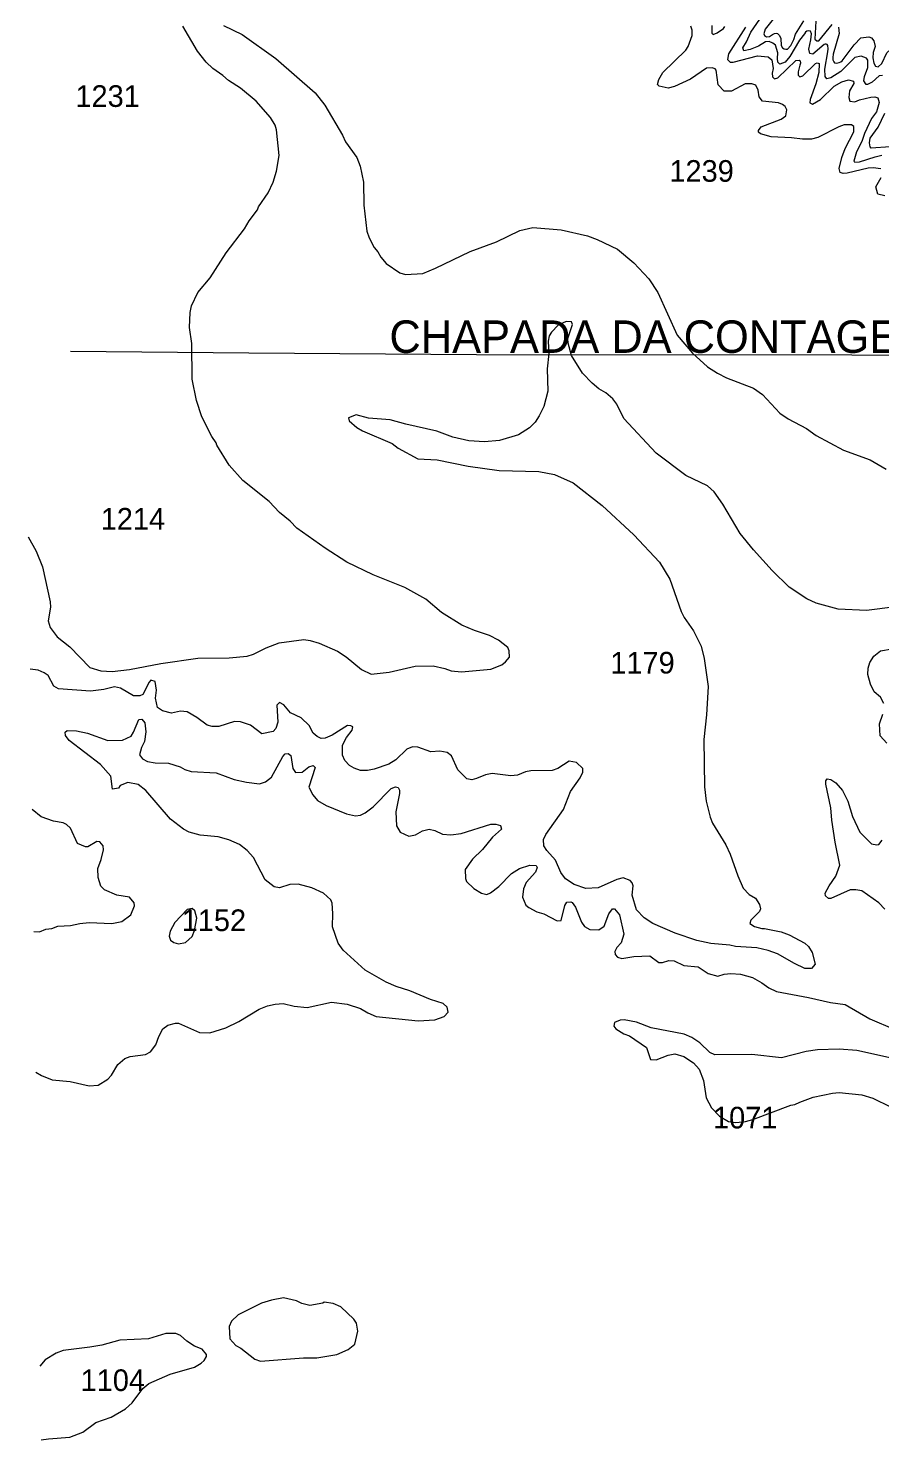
# Model space of a CAD drawing. Header units: kilometres. Extents: x 178.1 to 232.4, y 8228.7 to 8284.8.
# Drawn here: x 178.31 to 184.61, y 8263.21 to 8273.65 of the extents above; entities that cross this region are included whole.
import ezdxf
from ezdxf.enums import TextEntityAlignment as Align

# ---------------------------------------------------------------- set-up
doc = ezdxf.new("R2010")
doc.units = ezdxf.units.KM
for name, color, linetype in [('2', 7, 'Continuous'), ('21', 7, 'Continuous'), ('26', 7, 'Continuous')]:
    doc.layers.add(name, color=color, linetype=linetype)
doc.styles.add('dgn002', font='dgn002.shx')
doc.styles.add('dgn042', font='dgn042.shx')

msp = doc.modelspace()

# ---------------------------------------------------------------- linework, layer by layer
at = {"layer": '2', "color": 3, "linetype": 'Continuous', "lineweight": 0, "flags": 128}
for points in [[(184.6266, 8273.3017), (184.6039, 8273.2984), (184.5514, 8273.2518), (184.5171, 8273.2348), (184.506, 8273.2353), (184.4902, 8273.2622), (184.4933, 8273.2931), (184.518, 8273.3603), (184.5197, 8273.4147), (184.508, 8273.4287), (184.4707, 8273.445), (184.4216, 8273.4353), (184.3195, 8273.332), (184.2458, 8273.2836), (184.2159, 8273.2775), (184.2023, 8273.2938), (184.2021, 8273.3489), (184.2225, 8273.477), (184.2253, 8273.4985), (184.2228, 8273.5228), (184.2185, 8273.5311), (184.2118, 8273.5343), (184.204, 8273.5333), (184.197, 8273.5302), (184.1115, 8273.4602), (184.0896, 8273.4643), (184.0819, 8273.4955), (184.0983, 8273.5644), (184.1022, 8273.6096), (184.0947, 8273.6293), (184.0815, 8273.6325), (184.069, 8273.6294), (184.057, 8273.6215), (184.0496, 8273.6088), (184.0148, 8273.5626), (183.9419, 8273.442), (183.9079, 8273.4014), (183.8691, 8273.3864), (183.8547, 8273.3997), (183.8499, 8273.4281), (183.8528, 8273.4682), (183.836, 8273.5252), (183.8173, 8273.5418), (183.7904, 8273.5532), (183.7626, 8273.5502), (183.7098, 8273.5194), (183.65, 8273.4944), (183.603, 8273.4852), (183.595, 8273.5063), (183.6221, 8273.55), (183.6535, 8273.6219), (183.7426, 8273.7504)], [(183.83, 8273.7317), (183.7586, 8273.6441), (183.7494, 8273.6103), (183.755, 8273.5963), (183.7706, 8273.5871), (183.7927, 8273.5897), (183.8149, 8273.6054), (183.8287, 8273.6132), (183.8416, 8273.6155), (183.8517, 8273.6124), (183.866, 8273.5985), (183.8756, 8273.5749), (183.8782, 8273.5223), (183.8891, 8273.5062), (183.9004, 8273.5), (183.9126, 8273.4952), (183.924, 8273.4968), (183.9495, 8273.5247), (183.9714, 8273.5671), (183.9836, 8273.6071), (184.0457, 8273.7052)], [(184.1342, 8273.7033), (184.1266, 8273.5705), (184.1412, 8273.558), (184.1569, 8273.5573), (184.256, 8273.6799)], [(178.3111, 8269.8899), (178.3692, 8269.7831), (178.4161, 8269.6666), (178.474, 8269.4078), (178.4756, 8269.3698), (178.4593, 8269.269), (178.4721, 8269.2189), (178.5248, 8269.1494), (178.6175, 8269.0762), (178.7677, 8268.9238), (178.847, 8268.8975), (178.9306, 8268.8924), (179.0603, 8268.907), (179.291, 8268.9536), (179.5659, 8268.9928), (179.7964, 8268.9945), (179.9288, 8269.0062), (179.9767, 8269.0208), (180.0696, 8269.0687), (180.1656, 8269.1057), (180.3487, 8269.1293), (180.396, 8269.1233), (180.4632, 8269.1033), (180.5968, 8269.0431), (180.6615, 8269.0026), (180.7745, 8268.9075), (180.8463, 8268.8727), (180.9808, 8268.8875), (181.1718, 8268.9317), (181.3056, 8268.9347), (181.3911, 8268.9166), (181.4391, 8268.8988), (181.5135, 8268.8907), (181.7314, 8268.9105), (181.8131, 8268.9415), (181.841, 8268.9642), (181.8693, 8269.0001), (181.8663, 8269.0464), (181.8565, 8269.0711), (181.7891, 8269.1256), (181.7205, 8269.1603), (181.6103, 8269.1955), (181.5162, 8269.2355), (181.3679, 8269.3287), (181.2501, 8269.4293), (181.0949, 8269.5157), (180.8603, 8269.6078), (180.667, 8269.7029), (180.5054, 8269.8062), (180.2973, 8269.9531), (180.2467, 8270.005), (180.1692, 8270.0694), (180.0919, 8270.1499), (179.8967, 8270.3056), (179.7966, 8270.4187), (179.7056, 8270.5675), (179.7016, 8270.5844), (179.668, 8270.6326), (179.5952, 8270.778), (179.554, 8270.8966), (179.5225, 8271.0559), (179.5207, 8271.3192), (179.5027, 8271.4381), (179.5078, 8271.5497), (179.5175, 8271.5977), (179.5657, 8271.6977), (179.6565, 8271.8046), (179.774, 8271.9895), (179.9091, 8272.1667), (179.9435, 8272.2265), (180.0054, 8272.3081), (180.0138, 8272.3305), (180.085, 8272.434), (180.1231, 8272.5136), (180.1473, 8272.5937), (180.1659, 8272.7097), (180.1477, 8272.9003), (180.1359, 8272.934), (180.1018, 8272.9909), (179.9965, 8273.111), (179.8795, 8273.2079), (179.7925, 8273.2642), (179.7491, 8273.3027), (179.675, 8273.3535), (179.6257, 8273.3997), (179.5616, 8273.482), (179.4531, 8273.6665)], [(179.7552, 8273.6714), (179.8924, 8273.604), (180.1419, 8273.4266)], [(184.615, 8272.6105), (184.5592, 8272.6188), (184.5204, 8272.6157), (184.3666, 8272.5785), (184.3361, 8272.5769), (184.3139, 8272.5834), (184.306, 8272.6137), (184.326, 8272.6959), (184.3511, 8272.7625), (184.4143, 8272.8839), (184.4142, 8272.9243), (184.3987, 8272.936), (184.3433, 8272.9366), (184.304, 8272.9231), (184.1504, 8272.8425), (184.1016, 8272.8296), (184.0352, 8272.8296), (183.9535, 8272.8409), (183.8047, 8272.8478), (183.7253, 8272.869), (183.7105, 8272.8818), (183.7099, 8272.8957), (183.7313, 8272.9216), (183.8771, 8272.9791), (183.9136, 8273.0045), (183.9189, 8273.0472), (183.9086, 8273.0715), (183.8889, 8273.0876), (183.8573, 8273.0995), (183.7399, 8273.1114), (183.7163, 8273.143), (183.7076, 8273.1939), (183.6915, 8273.229), (183.6619, 8273.2407), (183.6112, 8273.2393), (183.512, 8273.1846), (183.4578, 8273.1855), (183.4122, 8273.2316), (183.3968, 8273.3403), (183.3897, 8273.3501), (183.3673, 8273.3593), (183.326, 8273.3559), (183.2084, 8273.2744), (183.0897, 8273.2209), (183.042, 8273.2083), (182.9754, 8273.2234), (182.9647, 8273.2348), (182.9738, 8273.2724), (183.0036, 8273.3243), (183.1721, 8273.4901), (183.1893, 8273.517), (183.2193, 8273.5973), (183.2208, 8273.6368), (183.2095, 8273.6656)], [(183.3657, 8273.6711), (183.3659, 8273.6155), (183.3752, 8273.6061), (183.4056, 8273.6174), (183.4525, 8273.6491), (183.4619, 8273.6644)], [(183.6146, 8273.6598), (183.4897, 8273.4622), (183.4813, 8273.419), (183.5022, 8273.4006), (183.5222, 8273.3992), (183.7033, 8273.4482), (183.7818, 8273.4386), (183.8103, 8273.4163), (183.8185, 8273.3544), (183.8104, 8273.3189), (183.8142, 8273.2923), (183.8277, 8273.2773), (183.8526, 8273.2834), (183.9856, 8273.4125), (184.0117, 8273.4155), (184.0194, 8273.4093), (184.0205, 8273.3937), (184.0163, 8273.3788), (184.0045, 8273.3293), (184.0047, 8273.3038), (184.0153, 8273.2926), (184.0385, 8273.2997), (184.1308, 8273.3903), (184.1442, 8273.3946), (184.159, 8273.39), (184.1573, 8273.3229), (184.1345, 8273.241)], [(184.3024, 8273.6601), (184.3071, 8273.6124), (184.2614, 8273.4583), (184.2592, 8273.4349), (184.2612, 8273.418), (184.2676, 8273.4034), (184.2736, 8273.3962), (184.2901, 8273.3939), (184.3065, 8273.3972), (184.3196, 8273.4029), (184.3283, 8273.4103), (184.4183, 8273.5295), (184.4673, 8273.58), (184.5256, 8273.5882), (184.5465, 8273.5795), (184.5627, 8273.5582), (184.5722, 8273.5151)], [(184.5722, 8273.5151), (184.5593, 8273.4715), (184.556, 8273.4321), (184.5641, 8273.3931), (184.5764, 8273.3695), (184.5957, 8273.3653)], [(184.5957, 8273.3653), (184.6234, 8273.3908), (184.6603, 8273.4696), (184.6719, 8273.4804), (184.6824, 8273.4855), (184.6948, 8273.4838), (184.7031, 8273.4791), (184.7081, 8273.4654), (184.7067, 8273.4549), (184.6854, 8273.3992), (184.6844, 8273.3823), (184.7046, 8273.3297), (184.7412, 8273.316), (184.8062, 8273.3759), (184.8694, 8273.4055), (184.8901, 8273.4041), (184.9099, 8273.3904), (184.9193, 8273.3219), (184.9126, 8273.2799), (184.888, 8273.2208), (184.85, 8273.1618)], [(180.1419, 8273.4266), (180.433, 8273.173), (180.5051, 8273.0813), (180.6344, 8272.8604), (180.657, 8272.8118)], [(184.1345, 8273.241), (184.0917, 8273.1252), (184.0906, 8273.0994), (184.1109, 8273.09), (184.1685, 8273.125), (184.2688, 8273.2235)], [(184.2688, 8273.2235), (184.3276, 8273.2551), (184.3748, 8273.2706)], [(184.3748, 8273.2706), (184.4121, 8273.2589), (184.4142, 8273.2424), (184.3832, 8273.1875), (184.3782, 8273.1397), (184.3858, 8273.1124), (184.4228, 8273.1076), (184.4571, 8273.1224), (184.5408, 8273.1425), (184.5709, 8273.1439), (184.5939, 8273.1364), (184.6035, 8273.1028), (184.5821, 8273.034), (184.5458, 8272.9837), (184.4931, 8272.8717), (184.4735, 8272.8132), (184.435, 8272.7364), (184.4155, 8272.6673), (184.4233, 8272.6602), (184.4578, 8272.6619), (184.5733, 8272.7011), (184.6231, 8272.7112)], [(184.683, 8272.7751), (184.5431, 8272.7653), (184.5357, 8272.7732), (184.5313, 8272.8039), (184.5371, 8272.8382), (184.5951, 8272.9204), (184.6441, 8273.0226)], [(180.657, 8272.8118), (180.7405, 8272.6946), (180.7663, 8272.63)], [(180.7663, 8272.63), (180.7898, 8272.5129), (180.7932, 8272.3417), (180.8158, 8272.1504), (180.8313, 8272.0998), (180.869, 8272.0298), (180.8964, 8271.9974), (180.9186, 8271.9569), (180.9566, 8271.9107), (181.0576, 8271.8414), (181.1, 8271.8289), (181.2275, 8271.8379), (181.3226, 8271.8763), (181.5788, 8272.0003), (181.7736, 8272.0723), (181.9447, 8272.1544), (182.0427, 8272.1775), (182.2522, 8272.1611), (182.4457, 8272.115), (182.5182, 8272.0888), (182.6681, 8272.0159), (182.7886, 8271.9153), (182.8989, 8271.797), (182.9657, 8271.6966), (183.1091, 8271.3812), (183.2215, 8271.249), (183.3341, 8271.1478), (183.4074, 8271.0997), (183.4731, 8271.0665), (183.6736, 8270.9893), (183.7397, 8270.9431), (183.8686, 8270.803), (183.9302, 8270.7626), (184.0653, 8270.6911), (184.1372, 8270.6393), (184.3387, 8270.5302), (184.5355, 8270.4577), (184.6551, 8270.3899)], [(184.6458, 8272.4118), (184.5919, 8272.4239), (184.5791, 8272.4772), (184.6182, 8272.5482)], [(184.7245, 8269.3714), (184.508, 8269.3434), (184.3006, 8269.3546), (184.1378, 8269.3994), (184.0682, 8269.431), (183.938, 8269.5173), (183.812, 8269.6413), (183.6732, 8269.7932), (183.575, 8269.9145), (183.4456, 8270.1314), (183.3834, 8270.2212), (183.3342, 8270.2669), (183.1744, 8270.3429), (182.9533, 8270.5083), (182.7146, 8270.765), (182.663, 8270.8708), (182.6328, 8270.9092), (182.5807, 8270.9547), (182.5308, 8270.9849), (182.4809, 8271.0252), (182.4098, 8271.099), (182.3282, 8271.231), (182.3026, 8271.3219), (182.3011, 8271.3564), (182.3354, 8271.4605), (182.3277, 8271.4786), (182.2879, 8271.4813), (182.2298, 8271.4559), (182.1792, 8271.4041), (182.1627, 8271.377), (182.1561, 8271.3376), (182.1593, 8271.2461), (182.1479, 8271.1324), (182.1527, 8270.9664), (182.1231, 8270.8544)], [(181.6835, 8270.5911), (181.5693, 8270.599), (181.4509, 8270.6275), (181.3323, 8270.6717), (181.102, 8270.7229), (180.986, 8270.7559), (180.8271, 8270.7675), (180.7353, 8270.7915), (180.68, 8270.7702), (180.684, 8270.7482), (180.7416, 8270.6969), (180.7829, 8270.6725), (181.0008, 8270.5792), (181.0461, 8270.5454), (181.1921, 8270.4662), (181.3338, 8270.4597), (181.565, 8270.4113), (181.7925, 8270.3788), (182.0869, 8270.372), (182.2014, 8270.3492), (182.341, 8270.2877), (182.5544, 8270.1219), (182.7885, 8269.9042), (182.9779, 8269.7017), (183.0549, 8269.5765), (183.1381, 8269.3378), (183.1607, 8269.2938), (183.2296, 8269.1946), (183.2854, 8269.0794), (183.3094, 8268.9893), (183.3378, 8268.7811), (183.3263, 8268.573), (183.3066, 8268.3902), (183.3116, 8268.039), (183.3232, 8267.9338), (183.352, 8267.8167), (183.3712, 8267.7725), (183.4678, 8267.6117), (183.5005, 8267.5433), (183.5585, 8267.3814), (183.5983, 8267.2915), (183.6412, 8267.2433), (183.6876, 8267.216), (183.7181, 8267.1702), (183.7244, 8267.1367), (183.7168, 8267.1174), (183.6545, 8267.0527), (183.6462, 8267.0293), (183.6811, 8267.007), (183.7343, 8266.9916), (183.7541, 8266.9925), (183.8777, 8266.968), (183.937, 8266.945), (184.0543, 8266.8834), (184.0813, 8266.8598), (184.1067, 8266.8145), (184.1292, 8266.729), (184.103, 8266.6953), (184.0541, 8266.6973), (183.9759, 8266.7333), (183.8521, 8266.8049), (183.7816, 8266.8301), (183.6974, 8266.8494), (183.5394, 8266.8596), (183.4978, 8266.8695), (183.3586, 8266.8813), (183.255, 8266.9043), (183.0943, 8266.9584), (182.9293, 8267.0292), (182.8649, 8267.0723), (182.8077, 8267.1303), (182.7769, 8267.2383), (182.7828, 8267.3088), (182.7766, 8267.3306), (182.7624, 8267.3473), (182.7087, 8267.3678), (182.6624, 8267.3548), (182.5241, 8267.2924), (182.4341, 8267.2875), (182.3477, 8267.317), (182.2828, 8267.36), (182.2488, 8267.4074), (182.2095, 8267.4984), (182.1446, 8267.569), (182.1232, 8267.6028), (182.1199, 8267.6495), (182.1384, 8267.6881), (182.2679, 8267.8719), (182.3203, 8268.0062), (182.3922, 8268.1068), (182.4126, 8268.1474), (182.4122, 8268.1769), (182.364, 8268.221), (182.3107, 8268.2303), (182.2264, 8268.1754)], [(182.1231, 8270.8544), (182.0899, 8270.7846), (182.0587, 8270.7371), (182.0165, 8270.6953), (181.9369, 8270.6444)], [(181.9369, 8270.6444), (181.7957, 8270.6024), (181.6835, 8270.5911)], [(184.6382, 8268.6566), (184.612, 8268.7041), (184.5663, 8268.7422), (184.5378, 8268.8003), (184.5198, 8268.87), (184.5217, 8268.9169), (184.534, 8268.9601), (184.5642, 8269.0077), (184.6126, 8269.0455), (184.6981, 8269.0619)], [(181.7412, 8268.1383), (181.6928, 8268.1294), (181.626, 8268.1007), (181.5906, 8268.0927), (181.5551, 8268.0995), (181.4875, 8268.1671), (181.4402, 8268.2693), (181.4087, 8268.2938), (181.3543, 8268.3029), (181.2886, 8268.2989), (181.1915, 8268.3342), (181.1521, 8268.336), (181.1114, 8268.3186), (181.0284, 8268.2391), (180.9767, 8268.209), (180.8689, 8268.1716), (180.8195, 8268.1616), (180.7674, 8268.162), (180.7201, 8268.1783), (180.6855, 8268.1984), (180.652, 8268.2337), (180.6354, 8268.2755), (180.6338, 8268.3478), (180.6636, 8268.4051), (180.7053, 8268.4589), (180.7112, 8268.4847), (180.697, 8268.4923), (180.6714, 8268.4939), (180.5594, 8268.4215), (180.5069, 8268.4012), (180.4777, 8268.3968), (180.4465, 8268.4115), (180.4166, 8268.4366), (180.3882, 8268.4939), (180.329, 8268.5499), (180.2511, 8268.5884), (180.2016, 8268.6458), (180.1677, 8268.6646), (180.1495, 8268.6438), (180.1561, 8268.5177), (180.1429, 8268.4716), (180.1213, 8268.4499), (180.0372, 8268.4332), (179.9535, 8268.4951), (179.8794, 8268.52), (179.8371, 8268.5234), (179.7207, 8268.4859), (179.672, 8268.4856), (179.6336, 8268.4954), (179.5586, 8268.5533), (179.4869, 8268.5941), (179.4376, 8268.5993), (179.3697, 8268.5847), (179.3046, 8268.6013), (179.2661, 8268.626), (179.2528, 8268.6949), (179.2606, 8268.7542), (179.2503, 8268.8185), (179.2169, 8268.8296), (179.2041, 8268.8153), (179.1578, 8268.7224), (179.135, 8268.7127), (179.0896, 8268.7132), (178.994, 8268.7704), (178.9492, 8268.7804), (178.8699, 8268.7606), (178.7719, 8268.7476), (178.5349, 8268.7642), (178.5005, 8268.7854), (178.4582, 8268.8632), (178.4285, 8268.8836), (178.3834, 8268.9022), (178.3249, 8268.9115)], [(178.367, 8265.929), (178.4097, 8265.9049), (178.4882, 8265.8739), (178.6211, 8265.8618), (178.7622, 8265.8288), (178.8292, 8265.8336), (178.9003, 8265.8787), (178.9274, 8265.9078), (178.9745, 8265.9854), (179.0255, 8266.0299), (179.0656, 8266.0465), (179.1785, 8266.0599), (179.216, 8266.0794), (179.2554, 8266.133), (179.2762, 8266.1943), (179.3062, 8266.2508), (179.3421, 8266.2771), (179.4, 8266.2931), (179.4211, 8266.2915), (179.5778, 8266.2228), (179.6546, 8266.221), (179.7714, 8266.2564), (179.8687, 8266.3052), (180.0189, 8266.395), (180.0795, 8266.4202), (180.1366, 8266.433), (180.1966, 8266.4366), (180.277, 8266.4184), (180.3744, 8266.4086), (180.5522, 8266.4462), (180.67, 8266.4333), (180.768, 8266.4012), (180.8225, 8266.3675), (180.8847, 8266.3413), (181.1941, 8266.3098), (181.3176, 8266.3176), (181.3856, 8266.3412), (181.4167, 8266.3743), (181.4091, 8266.4107), (181.3797, 8266.4373), (181.2844, 8266.4676), (181.1331, 8266.5319), (181.0316, 8266.5628), (180.9572, 8266.5949), (180.8019, 8266.6847), (180.6386, 8266.8327), (180.6026, 8266.8836), (180.5611, 8267.0034), (180.5641, 8267.1022), (180.5579, 8267.1799), (180.5491, 8267.2031), (180.494, 8267.2541), (180.408, 8267.294), (180.3059, 8267.3204), (180.2461, 8267.3186), (180.1677, 8267.2926), (180.13, 8267.2999), (180.064, 8267.3518), (179.9778, 8267.5169), (179.9295, 8267.5685), (179.8736, 8267.613), (179.7931, 8267.6477), (179.7157, 8267.6703), (179.5811, 8267.6828), (179.5001, 8267.7054), (179.4591, 8267.7264), (179.3633, 8267.8005), (179.1812, 8268.0139), (179.125, 8268.0578), (179.0463, 8268.0726), (178.9908, 8268.0488), (178.9787, 8268.0306), (178.9335, 8268.022), (178.9212, 8268.1191), (178.8459, 8268.2059), (178.6144, 8268.3833), (178.5861, 8268.4188), (178.5841, 8268.4434), (178.5983, 8268.4561), (178.6691, 8268.4546), (178.7502, 8268.436), (178.8997, 8268.3829), (179.0082, 8268.3854), (179.0711, 8268.4155), (179.0896, 8268.4436), (179.1286, 8268.5372), (179.1503, 8268.54), (179.1734, 8268.5129), (179.1801, 8268.4473), (179.1699, 8268.375), (179.1484, 8268.3313), (179.1342, 8268.2756), (179.1554, 8268.2472), (179.1934, 8268.2273), (179.2496, 8268.2167)], [(184.6583, 8268.3637), (184.6092, 8268.4174), (184.6052, 8268.5057), (184.63, 8268.577)], [(179.8346, 8268.0933), (179.9241, 8268.0743), (180.0221, 8268.0628), (180.0662, 8268.0764), (180.1105, 8268.1125), (180.1941, 8268.2636), (180.2106, 8268.283), (180.2341, 8268.2877), (180.2535, 8268.2727), (180.2684, 8268.1763), (180.2876, 8268.1456), (180.336, 8268.1498), (180.385, 8268.1876), (180.418, 8268.1976), (180.4318, 8268.1823), (180.3868, 8268.0386), (180.415, 8267.98), (180.4503, 8267.9383), (180.5146, 8267.9024), (180.6642, 8267.8393), (180.7313, 8267.8258), (180.7668, 8267.8308), (180.8028, 8267.8486), (180.8618, 8267.8928), (180.9955, 8268.0275), (181.0274, 8268.0393), (181.0464, 8268.036), (181.0563, 8268.0167), (181.0566, 8267.9913), (181.0279, 8267.8561), (181.0333, 8267.7507), (181.0603, 8267.705), (181.125, 8267.6748), (181.1755, 8267.6844), (181.2258, 8267.7142), (181.2764, 8267.7268), (181.3167, 8267.717), (181.3752, 8267.6894), (181.4366, 8267.6843), (181.5118, 8267.6951), (181.7308, 8267.7646), (181.7695, 8267.7649), (181.8025, 8267.7552), (181.8093, 8267.7263), (181.7441, 8267.6672), (181.6688, 8267.5756), (181.5965, 8267.5047), (181.5407, 8267.4283), (181.5438, 8267.363), (181.5515, 8267.3406), (181.6057, 8267.2879), (181.6615, 8267.2527), (181.702, 8267.2431), (181.7287, 8267.255), (181.7906, 8267.304), (181.8834, 8267.4001), (181.9425, 8267.4366), (182.0205, 8267.4601), (182.0661, 8267.4572), (182.0749, 8267.4438), (182.0625, 8267.4085), (181.9917, 8267.332), (181.9734, 8267.2851), (181.9668, 8267.2241), (181.9903, 8267.1653), (182.0119, 8267.1467), (182.0711, 8267.1152), (182.1231, 8267.0997), (182.2227, 8267.049), (182.2511, 8267.0507), (182.2779, 8267.1633), (182.2939, 8267.1875), (182.3225, 8267.1897), (182.334, 8267.1848), (182.3571, 8267.1503), (182.4029, 8267.0393), (182.4229, 8267.0074), (182.4638, 8266.9845), (182.5291, 8266.9828), (182.5688, 8267.0096), (182.6042, 8267.1019), (182.631, 8267.1376), (182.6468, 8267.1374), (182.6833, 8267.0931), (182.714, 8266.9509), (182.6947, 8266.8857), (182.6631, 8266.8528), (182.6481, 8266.8211), (182.6497, 8266.7991), (182.6668, 8266.7806), (182.7006, 8266.7693), (182.7896, 8266.7856), (182.9072, 8266.7904), (182.9738, 8266.7409), (182.9998, 8266.7396)], [(179.2496, 8268.2167), (179.3479, 8268.2156), (179.4347, 8268.1893), (179.4678, 8268.1674), (179.5159, 8268.1533)], [(182.2264, 8268.1754), (182.1857, 8268.1616), (182.0262, 8268.158), (181.9868, 8268.1511), (181.928, 8268.1276)], [(179.5159, 8268.1533), (179.7001, 8268.1433), (179.8346, 8268.0933)], [(181.928, 8268.1276), (181.8795, 8268.1204), (181.7412, 8268.1383)], [(184.6454, 8267.1356), (184.6006, 8267.1832), (184.4744, 8267.2716), (184.4308, 8267.2792), (184.3889, 8267.2776), (184.2458, 8267.215), (184.2276, 8267.214), (184.2055, 8267.234), (184.2041, 8267.2547), (184.233, 8267.3083), (184.2829, 8267.3787), (184.3121, 8267.46), (184.2763, 8267.6308), (184.2529, 8267.7943), (184.2462, 8267.8849), (184.2073, 8268.0604), (184.2074, 8268.0834), (184.219, 8268.0986), (184.2455, 8268.094), (184.2818, 8268.07), (184.3328, 8268.0121), (184.3713, 8267.9351), (184.406, 8267.8198), (184.4606, 8267.704), (184.5461, 8267.6188), (184.5847, 8267.6106), (184.6014, 8267.6134), (184.6241, 8267.6466)], [(178.3523, 8266.9706), (178.3941, 8266.9678), (178.441, 8266.9864), (178.4848, 8266.9927), (178.531, 8267.0091), (178.623, 8267.0143), (178.6936, 8267.0292), (178.7621, 8267.0356), (178.9293, 8267.0292), (179.0026, 8267.0437), (179.069, 8267.0944), (179.0976, 8267.159), (179.0936, 8267.1818), (179.0589, 8267.2237), (178.9658, 8267.2384), (178.8746, 8267.2773), (178.8468, 8267.3057), (178.8276, 8267.3696), (178.8246, 8267.4366), (178.8494, 8267.5022), (178.8672, 8267.5738), (178.8653, 8267.6039), (178.8396, 8267.6345), (178.8176, 8267.636), (178.7521, 8267.5956), (178.7342, 8267.5956), (178.6751, 8267.6222), (178.6241, 8267.7342), (178.5951, 8267.7603), (178.5704, 8267.7732), (178.4983, 8267.7873), (178.4079, 8267.8186), (178.3396, 8267.872)], [(179.3955, 8267.0368), (179.3608, 8266.9725), (179.354, 8266.9353), (179.3624, 8266.9061), (179.3872, 8266.8878), (179.423, 8266.8796), (179.4741, 8266.8878), (179.5222, 8266.9338), (179.5405, 8266.9772), (179.5587, 8267.069), (179.5438, 8267.1222), (179.5234, 8267.1392), (179.4852, 8267.1328), (179.3955, 8267.0368)], [(182.9998, 8266.7396), (183.0483, 8266.7558), (183.087, 8266.7541), (183.158, 8266.7195), (183.2653, 8266.7079)], [(183.2653, 8266.7079), (183.3383, 8266.6594), (183.4095, 8266.6408)], [(183.4095, 8266.6408), (183.4578, 8266.655), (183.5057, 8266.6603), (183.5774, 8266.6549), (183.6671, 8266.629), (183.7355, 8266.5915), (183.7859, 8266.5529), (183.8448, 8266.5255), (184.0804, 8266.4829), (184.2425, 8266.4453), (184.3525, 8266.4312), (184.5325, 8266.3247), (184.9044, 8266.1651)], [(184.7395, 8266.0235), (184.4374, 8266.0907), (184.3064, 8266.1006), (184.1469, 8266.0956), (184.0638, 8266.0824), (183.8795, 8266.0362), (183.6605, 8266.0612), (183.3879, 8266.0584), (183.3516, 8266.0757), (183.2769, 8266.1468), (183.2188, 8266.1871), (183.1615, 8266.2115), (182.9172, 8266.2587), (182.8078, 8266.2999), (182.717, 8266.3179), (182.6888, 8266.3146), (182.645, 8266.298), (182.6419, 8266.2693), (182.6551, 8266.2508), (182.715, 8266.213), (182.7557, 8266.1974), (182.8819, 8266.1115), (182.9128, 8266.0229), (182.9548, 8266.022), (183.0414, 8266.0563), (183.0908, 8266.0643), (183.1581, 8266.0458), (183.2291, 8265.9986), (183.2719, 8265.9521), (183.3036, 8265.869), (183.3247, 8265.7393), (183.362, 8265.6654), (183.4214, 8265.6044), (183.488, 8265.5647), (183.5431, 8265.5575), (183.6144, 8265.5642), (183.6678, 8265.5792), (183.9489, 8265.6854), (183.9788, 8265.6896), (184.0159, 8265.7089), (184.1145, 8265.7436), (184.2575, 8265.7744), (184.3077, 8265.778), (184.4743, 8265.7631), (184.5565, 8265.7366), (184.6856, 8265.6738)], [(180.2945, 8264.2391), (180.1988, 8264.2604), (180.1085, 8264.2439), (180.0365, 8264.2209), (179.8622, 8264.1357), (179.8151, 8264.087), (179.7962, 8264.0492), (179.8027, 8263.9579), (179.8463, 8263.9073), (179.8819, 8263.8881), (179.987, 8263.8071), (180.0283, 8263.7932), (180.3461, 8263.8177), (180.4456, 8263.8164), (180.5937, 8263.8411), (180.6756, 8263.8783), (180.7258, 8263.9189), (180.7486, 8264.0151), (180.7386, 8264.0727), (180.7177, 8264.1035), (180.6216, 8264.1949), (180.5668, 8264.2193), (180.4998, 8264.2276), (180.4903, 8264.2213), (180.3924, 8264.2047), (180.333, 8264.2176), (180.2945, 8264.2391)], [(178.4055, 8263.2106), (178.4598, 8263.2187), (178.6186, 8263.2288), (178.7154, 8263.2661), (178.8099, 8263.3382), (178.9247, 8263.3789), (179.0292, 8263.4396), (179.0785, 8263.4842), (179.1587, 8263.5889), (179.2032, 8263.6268), (179.3595, 8263.6959), (179.5397, 8263.7475), (179.5895, 8263.776), (179.6126, 8263.7976), (179.6295, 8263.826), (179.6287, 8263.8414), (179.5978, 8263.8801), (179.5409, 8263.9026), (179.4837, 8263.9391), (179.4368, 8263.9807), (179.4032, 8263.9971), (179.329, 8263.9958), (179.1998, 8263.9578), (178.9884, 8263.9476), (178.856, 8263.9112), (178.7668, 8263.8945), (178.5686, 8263.8705), (178.5166, 8263.8512), (178.4362, 8263.8012), (178.3978, 8263.7543)]]:
    msp.add_lwpolyline(points, dxfattribs=at)
at = {"layer": '26', "color": 3, "linetype": 'Continuous', "lineweight": 13, "true_color": 0x00f000, "flags": 128}
msp.add_lwpolyline([(178.6246, 8271.2615), (179.941, 8271.2501), (181.6262, 8271.2388), (184.4009, 8271.2359), (186.7216, 8271.2189), (187.4848, 8271.2019)], dxfattribs=at)

# ---------------------------------------------------------------- texts
at = {"layer": '21', "color": 7, "linetype": 'Continuous', "lineweight": 0, "style": 'dgn002'}
for s, p in [('1231', (178.66, 8273.0694)), ('1214', (178.8472, 8269.9428)), ('1179', (182.615, 8268.8783)), ('1152', (179.4459, 8266.9733)), ('1104', (178.6984, 8263.5712))]:
    msp.add_text(s, height=0.16, dxfattribs=at).set_placement(p)
at = {"layer": '21', "color": 6, "linetype": 'Continuous', "lineweight": 13, "true_color": 0xf000f0, "style": 'dgn002'}
for s, p in [('1239', (183.052, 8272.5156)), ('1071', (183.3742, 8265.5133))]:
    msp.add_text(s, height=0.16, dxfattribs=at).set_placement(p)
at = {"layer": '26', "color": 7, "linetype": 'Continuous', "lineweight": 0, "style": 'dgn042'}
msp.add_text('CHAPADA DA CONTAGEM', height=0.24, dxfattribs=at).set_placement((182.9966, 8271.25), align=Align.CENTER)

doc.saveas('drawing.dxf')
